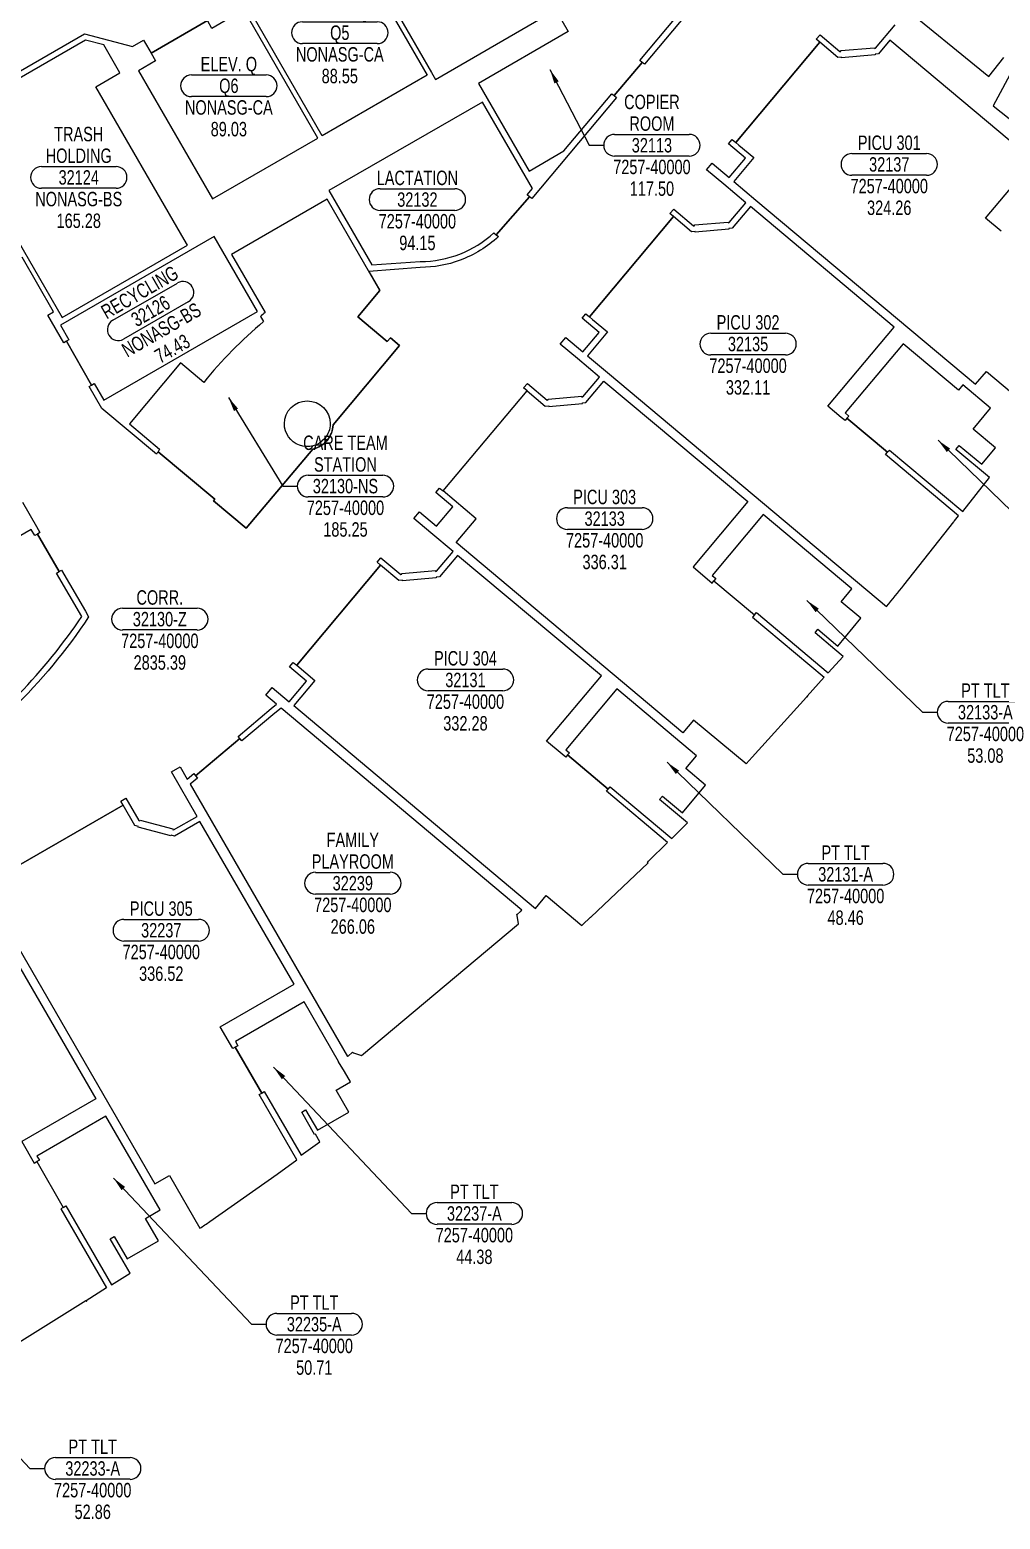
# Model space of a CAD drawing. Extents: x -1957 to 1851, y 4765 to 7321.
# Drawn here: x 337 to 1143, y 5151 to 6388 of the extents above; entities that cross this region are included whole.
import ezdxf
from ezdxf.enums import TextEntityAlignment as Align

# ---------------------------------------------------------------- set-up
doc = ezdxf.new("R2010")
doc.units = 0
doc.header["$LTSCALE"] = 48
doc.header["$MEASUREMENT"] = 0
doc.layers.get('0').update_dxf_attribs({"linetype": 'CONTINUOUS'})
for name, color, linetype in [('AREA', 3, 'CONTINUOUS'), ('AREA2', 1, 'CONTINUOUS'), ('COSTC', 6, 'CONTINUOUS'), ('PLINE2', 5, 'CONTINUOUS'), ('ROOMNA', 4, 'CONTINUOUS'), ('ROOMNO', 4, 'CONTINUOUS'), ('ROOMOV', 4, 'CONTINUOUS')]:
    doc.layers.add(name, color=color, linetype=linetype)
doc.dimstyles.get("Standard").update_dxf_attribs({"dimtxt": 0.18, "dimasz": 12, "dimexe": 0.18, "dimexo": 0.0625, "dimgap": 0.09, "dimtad": 0, "dimtih": 1, "dimtoh": 1, "dimdec": 4, "dimzin": 0, "dimtxsty": 'STANDARD', "dimcen": 0.09, "dimazin": 3, "dimtfac": 1, "dimtdec": 4, "dimtofl": 0, "dimtmove": 0, "dimatfit": 3, "dimtolj": 1, "dimtzin": 0})

# ---------------------------------------------------------------- blocks, each defined once
blk = doc.blocks.new('ROOM')
at = {"layer": 'ROOMOV'}
for p, q in [((-31, 9), (31, 9)), ((31, -9), (-31, -9))]:
    blk.add_line(p, q, dxfattribs=at)
for centre, start, end in [((-31, 0), 90, 270), ((31, 0), 270, 90)]:
    blk.add_arc(centre, 9.04, start, end, dxfattribs=at)
at = {"width": 0.75, "flags": 1}
for tag, p in [('FLFIN', (-60, -36)), ('ICRA', (60, -36)), ('FLTYPE', (-60, -48)), ('USER1', (60, -48)), ('FLCOND', (-60, -60)), ('USER2', (60, -60)), ('WLFIN', (-60, -72)), ('SITE', (-24, -72)), ('UCODE', (24, -72)), ('USER3', (60, -72)), ('WLTYPE', (-60, -84)), ('BLDG', (-24, -84)), ('UDESC', (24, -84)), ('USER4', (60, -84)), ('WLCOND', (-60, -96)), ('FLR', (-24, -96)), ('FCODE', (24, -96)), ('USER5', (60, -96)), ('CLFIN', (-60, -108)), ('COSTCD', (-24, -108)), ('FDESC', (24, -108)), ('USER6', (60, -108)), ('CLTYPE', (-60, -120)), ('DEPTD', (-24, -120)), ('DIVISION', (24, -120)), ('USER7', (60, -120)), ('CLCOND', (-60, -132)), ('RDES', (-24, -132)), ('CONTACT', (24, -132)), ('USER8', (60, -132)), ('CLHT', (-60, -144)), ('CHDATE', (-24, -144)), ('OCCUP', (24, -144)), ('BLOCK', (60, -144)), ('BASE', (-60, -156)), ('CBACK', (-24, -156)), ('PRCONTACT', (24, -156)), ('BLOCK2', (60, -156))]:
    blk.add_attdef(tag, text='', height=6, dxfattribs=at).set_placement(p, align=Align.MIDDLE_CENTER)
at = {"layer": 'AREA', "width": 0.75}
blk.add_attdef('AREA', text='', height=12, dxfattribs=at).set_placement((0, -36), align=Align.MIDDLE_CENTER)
at = {"layer": 'AREA2', "width": 0.75}
blk.add_attdef('AREA2', text='', height=12, dxfattribs=at).set_placement((0, -36), align=Align.MIDDLE_CENTER)
at = {"layer": 'COSTC', "width": 0.75}
blk.add_attdef('COSTC', text='', height=12, dxfattribs=at).set_placement((0, -18), align=Align.MIDDLE_CENTER)
at = {"layer": 'ROOMNA', "width": 0.75}
for tag, p in [('RMNAA', (0, 54)), ('RMNAB', (0, 36)), ('RMNAC', (0, 18))]:
    blk.add_attdef(tag, text='', height=12, dxfattribs=at).set_placement(p, align=Align.MIDDLE_CENTER)
at = {"layer": 'ROOMNO', "width": 0.75}
blk.add_attdef('RMNU', text='', height=12, dxfattribs=at).set_placement((0, 0), align=Align.MIDDLE_CENTER)

msp = doc.modelspace()

# ---------------------------------------------------------------- linework, layer by layer
at = {"layer": 'PLINE2', "color": 6}
for points in [[(697, 6509.8), (670.6, 6494.6), (667, 6500.9), (620.2, 6474), (623.8, 6467.6), (609.5, 6459.4), (671, 6352.8), (671, 6352.8), (674.3, 6347.2), (761.8, 6397.7)], [(529.2, 6421.6), (576, 6448.5), (579.7, 6442.1), (607.2, 6454.9), (667.3, 6350.7), (580.1, 6300.3), (518.6, 6406.9), (532.9, 6415.1)], [(576.6, 6298.3), (515.1, 6404.9), (488.7, 6389.6), (485, 6396), (438.2, 6369.1), (441.9, 6362.6), (427.7, 6354.4), (489.2, 6247.9)], [(465.6, 6214.3), (392.3, 6341.1), (412.2, 6352.6), (398.8, 6375.9), (383.7, 6379.9), (269.4, 6313.9), (292.1, 6274.6), (288.1, 6272.3), (309.1, 6235.9), (313.1, 6238.2), (364.4, 6149.5), (468.3, 6209.5)], [(490.6, 6216.8), (362.9, 6143), (369.9, 6130.9), (367.8, 6129.7), (388.8, 6093.3), (390.9, 6094.5), (398.9, 6080.7), (526.6, 6154.4)], [(1135, 6074.1), (1112.1, 6093.4), (1108.4, 6089), (1062.4, 6127.6), (1014.2, 6070.2), (1017.3, 6067.6), (1015.7, 6065.7), (1049.4, 6037.5), (1051, 6039.3), (1111.9, 5988.3), (1134, 6016.6), (1106.3, 6039.9), (1109, 6043.1), (1127.7, 6027.5), (1139.1, 6041.1), (1120.5, 6056.8)], [(933.5, 5996.5), (888, 5942.3), (903.8, 5928.9), (905.4, 5930.8), (939.1, 5902.5), (937.5, 5900.6), (997, 5850.7), (982.8, 5834.9), (983.3, 5834.5), (983.2, 5834.3), (982.7, 5834.8), (982.2, 5834.2), (937.2, 5784.2), (937.2, 5784.2), (932, 5778.7), (888.5, 5815.1), (879.6, 5804.5), (691.3, 5962.5), (708, 5982.3), (680.5, 6005.4), (750.2, 6088.5), (765.3, 6075.8), (768.3, 6076.1), (768.3, 6075.5), (796.2, 6078), (796.2, 6078.5), (799.1, 6078.8), (814.1, 6096.7)], [(1019.9, 5924.1), (946.3, 5985.8), (903.9, 5935.2), (907, 5932.6), (905.4, 5930.8), (939.1, 5902.5), (940.7, 5904.4), (1000.3, 5854.3), (1012.6, 5868), (1005.7, 5873.8), (1005.7, 5873.8), (989.3, 5887.6), (991.7, 5890.5), (1008.1, 5876.6), (1027.4, 5899.6), (1011, 5913.4)], [(824.8, 5841), (782.5, 5790.5), (785.5, 5787.9), (783.9, 5786.1), (817.7, 5757.8), (819.2, 5759.6), (870.3, 5716.8), (883.5, 5729.6), (876.8, 5735.2), (876.8, 5735.2), (860.3, 5749), (862.7, 5751.9), (879.2, 5738.1), (898.5, 5761.1), (882, 5774.9), (890.9, 5785.5)], [(546, 5825.1), (541, 5820.9), (541, 5820.9), (513.4, 5797.8), (511.9, 5799.7), (475.1, 5768.8), (476.7, 5766.9), (470.5, 5761.8), (601.1, 5535.6), (601.8, 5536.2), (601.9, 5536.1), (605.1, 5538.9), (605.1, 5538.9), (605.4, 5539.2), (606.3, 5538.8), (612.8, 5536.5), (743.2, 5645.8), (742, 5652.7), (741.8, 5653.9), (741.9, 5653.8), (742.1, 5653.9), (742.2, 5653.9), (744.9, 5656.2), (744.9, 5656.3), (746, 5657.2)], [(565.2, 5581.1), (508.1, 5548.1), (510.1, 5544.6), (508, 5543.4), (530, 5505.3), (532.1, 5506.5), (562.6, 5453.7), (578.1, 5464.9), (574.5, 5471.1), (573.9, 5470.8), (563.2, 5489.4), (566.4, 5491.3), (576.2, 5474.4), (602.2, 5489.4), (591.7, 5507.6), (603.7, 5514.5), (598.6, 5523.3), (593.6, 5531.3), (593.8, 5531.5)], [(400.6, 5486), (343.4, 5453), (345.4, 5449.6), (343.3, 5448.4), (365.3, 5410.3), (367.4, 5411.5), (405.3, 5345.9), (420.9, 5355.7), (415.1, 5365.7), (415.1, 5365.7), (404.3, 5384.3), (407.6, 5386.2), (418.3, 5367.6), (444.3, 5382.6), (433.5, 5401.2), (445.6, 5408.2)]]:
    msp.add_lwpolyline(points, close=True, dxfattribs=at)
for points in [[(947.8, 6479.4), (847.6, 6359.8), (845.7, 6361.3), (822.6, 6333.7), (824.5, 6332.2), (754.1, 6248.2), (752.3, 6249.8), (724.6, 6218.2), (726.5, 6216.6, -0.098478), (694.6, 6197), (694.6, 6197, -0.088053), (661.6, 6191), (618.9, 6187.7), (628, 6171.9), (609.7, 6150.1), (634.2, 6129.5), (636.8, 6132.6), (644.4, 6126.1), (589.3, 6060.4, -0.34226), (572.3, 6040.2), (517.2, 5974.5), (490, 5997.3), (491, 5998.5), (443.9, 6038, 0.001732), (442.7, 6035.8), (397.2, 6074), (386.7, 6092.1), (388.8, 6093.3), (367.8, 6129.7), (365.7, 6128.5), (352.4, 6151.5), (357.2, 6154.2), (331, 6199.5)], [(1143.8, 6221.1), (1130.9, 6231.9), (1170.9, 6279.5), (1051.5, 6379.7), (1042, 6368.4), (1039.2, 6368.1), (1039.2, 6367.6), (1011.3, 6365.1), (1011.3, 6365.7), (1008.2, 6365.4), (993.2, 6378.1), (923.5, 6294.9), (926.1, 6292.7), (926.1, 6292.7), (938.5, 6282.3), (921.9, 6262.5), (940.2, 6247), (1122.6, 6094.1), (1131.5, 6104.7), (1173.1, 6069.8, 0.000887)], [(331.3, 5996.1), (342.9, 5975.9), (345.9, 5970.9), (343.8, 5969.6), (361.8, 5938.5), (363.9, 5939.7), (383.6, 5905.5), (386.3, 5900.8, -0.104173), (245.3, 5762.3, -0.011346)], [(266.4, 5782.6, 0.08728), (380.6, 5901), (359.7, 5937.2), (361.8, 5938.5), (343.8, 5969.6), (341.7, 5968.4), (338.7, 5973.5), (169.8, 5876)], [(320.4, 5639.5), (441.4, 5429.9), (453.4, 5436.8), (478.7, 5393, 0.00089), (486.9, 5398.6), (542.7, 5437.9), (559.1, 5449.9), (527.9, 5504.1), (530, 5505.3), (508, 5543.4), (505.9, 5542.2), (495.5, 5560.2), (556.8, 5595.6), (478.7, 5730.9), (457.5, 5718.7), (454.7, 5719.4), (454.6, 5718.9), (427.5, 5726.1), (427.7, 5726.7), (424.7, 5727.5), (424.7, 5727.5), (414.9, 5744.5), (320.9, 5690.2)]]:
    msp.add_lwpolyline(points, format="xyb", dxfattribs=at)
for points in [[(779.2, 6396), (784.5, 6386.9), (710, 6343.8), (752, 6271.1), (780.9, 6287.8), (820.7, 6335.3), (822.6, 6333.7), (845.7, 6361.3), (843.8, 6362.9), (934.4, 6471.1)], [(256.6, 6418.4), (300.6, 6342.2), (302.7, 6343.4), (304.7, 6339.9), (383, 6385.1), (422.6, 6374.5), (431.9, 6379.9), (434.4, 6375.7), (438.2, 6369.1), (485, 6396)], [(1057.6, 6411.7), (1133.6, 6349.6), (1146.1, 6365.4)], [(320.9, 5690.2), (414.9, 5744.5), (413, 5747.7), (417.2, 5750.2), (427.9, 5731.7), (428.9, 5731.4), (429.1, 5731.9), (456.1, 5724.7), (456, 5724.1), (456.8, 5723.9), (476.3, 5735.1), (455, 5772), (462.3, 5776.2), (468.1, 5766.1), (473.5, 5770.7), (475.1, 5768.8), (511.9, 5799.7), (510.3, 5801.5), (537.9, 5824.7), (537.9, 5824.7), (542.2, 5828.3), (533.3, 5835.8), (538.7, 5842.2), (552.9, 5830.3), (567.2, 5847.3), (553, 5859.2), (556.1, 5863), (559, 5860.6), (628.7, 5943.7), (625.9, 5946.1), (629, 5949.8), (645.4, 5936.1), (646.4, 5936.2), (646.3, 5936.7), (674.2, 5939.2), (674.3, 5938.6), (675.2, 5938.7), (688.9, 5955), (670.5, 5970.5), (656.3, 5982.4), (661, 5987.9), (675.2, 5976), (688.7, 5992.1), (674.5, 6004), (677.6, 6007.8), (680.5, 6005.4), (750.2, 6088.5), (747.3, 6090.9), (750.5, 6094.6), (766.9, 6080.9), (767.9, 6081), (767.8, 6081.5), (795.7, 6084), (795.8, 6083.4), (796.6, 6083.5), (810.4, 6099.8), (792, 6115.3), (777.8, 6127.2), (782.5, 6132.7), (796.6, 6120.8), (810.1, 6136.9), (796, 6148.8), (799.1, 6152.6), (802, 6150.1), (871.7, 6233.3), (868.8, 6235.7), (872, 6239.4), (888.3, 6225.7), (889.3, 6225.7), (889.3, 6226.3), (917.2, 6228.7), (917.2, 6228.2), (918.1, 6228.3), (931.9, 6244.6), (913.5, 6260.1), (899.3, 6272), (903.9, 6277.5), (918.1, 6265.6), (931.6, 6281.7), (917.4, 6293.6), (920.6, 6297.3), (923.5, 6294.9), (993.2, 6378.1), (990.3, 6380.5), (993.5, 6384.2), (1009.8, 6370.5), (1010.8, 6370.5), (1010.8, 6371.1), (1038.7, 6373.5), (1038.7, 6373), (1039.6, 6373.1), (1055.8, 6392.4)], [(1155, 6358.3), (1137.1, 6325.2), (1223.9, 6256.6)], [(314.1, 5635.9), (392.2, 5500.5), (330.9, 5465.1), (341.2, 5447.1), (343.3, 5448.4), (365.3, 5410.3), (363.2, 5409), (401.1, 5343.4), (384.2, 5332.8), (384.5, 5332.2), (384.3, 5332.1), (384, 5332.6), (326.3, 5296.7)]]:
    msp.add_lwpolyline(points, dxfattribs=at)
for points in [[(752.3, 6249.8), (750.4, 6251.4), (754.7, 6256.6), (713.3, 6328.4), (585.8, 6254.8), (621.4, 6193.1), (661.6, 6195.9), (661.6, 6195.9, 0.186515), (722.8, 6219.8), (724.6, 6218.2)], [(644.4, 6126.1), (636.8, 6132.6), (634.2, 6129.5), (609.7, 6150.1), (628, 6171.9), (584.2, 6247.7), (504.9, 6201.9), (532.8, 6153.5, 0.00627), (529, 6150.4), (531.5, 6146, 0.049309), (481.8, 6095.5), (462.5, 6111.7), (420.1, 6061.2), (445.1, 6040.2, 0.00173), (443.9, 6038), (491, 5998.5), (490, 5997.3), (517.2, 5974.5), (572.3, 6040.2, 0.166392), (584.2, 6047.4), (582.3, 6049, -0.700208), (548.8, 6061.2, -1), (586.8, 6061.2, -0.176327), (582.3, 6049), (584.2, 6047.4, 0.166392), (589.3, 6060.4)], [(1055, 6141.3), (935.6, 6241.5), (920.6, 6223.6), (917.7, 6223.3), (917.7, 6222.8), (889.8, 6220.3), (889.8, 6220.9), (886.8, 6220.6), (886.8, 6220.6), (871.7, 6233.3), (802, 6150.1), (804.6, 6147.9), (804.6, 6147.9), (817, 6137.5), (800.4, 6117.7), (818.8, 6102.3), (1048.6, 5909.4, 0.002039), (1063.1, 5927), (1063.1, 5927), (1104.4, 5979.8), (1104.9, 5980.3), (1105.1, 5980.5), (1108.4, 5984.8), (1047.9, 6035.6), (1049.4, 6037.5), (1015.7, 6065.7), (1014.2, 6063.9), (1011.1, 6066.4), (1011.1, 6066.5), (1000, 6075.8)], [(812, 5851.8), (692.6, 5951.9), (677.6, 5934), (674.7, 5933.8), (674.7, 5933.2), (646.9, 5930.8), (646.8, 5931.3), (643.8, 5931), (643.8, 5931.1), (628.7, 5943.7), (559, 5860.6), (574, 5847.9), (556.6, 5827.1), (757.3, 5658.7), (766.2, 5669.4), (795.8, 5644.6, 0.000307), (798.3, 5646.9), (800.9, 5649.4), (800.9, 5649.4), (802.9, 5651.4), (803.1, 5651.3), (850.9, 5696.6), (850.3, 5697.3), (850.8, 5697.8), (851, 5698), (866.8, 5713.4), (816.1, 5755.9), (817.7, 5757.8), (783.9, 5786.1), (782.4, 5784.2), (779.3, 5786.8), (779.3, 5786.8), (766.5, 5797.5)]]:
    msp.add_lwpolyline(points, format="xyb", close=True, dxfattribs=at)

# ---------------------------------------------------------------- block references
at = {"layer": 'ROOMNO'}
ref = msp.add_blockref('ROOM', (594.8, 6386), dxfattribs=at)
ref.add_attrib('RMNU', 'Q5', dxfattribs={"height": 12, "width": 0.75}).set_placement((594.8, 6386), align=Align.MIDDLE_CENTER)
ref.add_attrib('RMNAC', 'ELEV. Q', dxfattribs={"layer": 'ROOMNA', "height": 12, "width": 0.75}).set_placement((594.8, 6404), align=Align.MIDDLE_CENTER)
ref.add_attrib('COSTC', 'NONASG-CA', dxfattribs={"layer": 'COSTC', "height": 12, "width": 0.75}).set_placement((594.8, 6368), align=Align.MIDDLE_CENTER)
ref.add_attrib('AREA2', '88.55', dxfattribs={"layer": 'AREA2', "height": 12, "width": 0.75}).set_placement((594.8, 6350), align=Align.MIDDLE_CENTER)
ref = msp.add_blockref('ROOM', (502.7, 6341.9), dxfattribs=at)
ref.add_attrib('RMNU', 'Q6', dxfattribs={"height": 12, "width": 0.75}).set_placement((502.7, 6341.9), align=Align.MIDDLE_CENTER)
ref.add_attrib('RMNAC', 'ELEV. Q', dxfattribs={"layer": 'ROOMNA', "height": 12, "width": 0.75}).set_placement((502.7, 6359.9), align=Align.MIDDLE_CENTER)
ref.add_attrib('COSTC', 'NONASG-CA', dxfattribs={"layer": 'COSTC', "height": 12, "width": 0.75}).set_placement((502.7, 6323.9), align=Align.MIDDLE_CENTER)
ref.add_attrib('AREA2', '89.03', dxfattribs={"layer": 'AREA2', "height": 12, "width": 0.75}).set_placement((502.7, 6305.9), align=Align.MIDDLE_CENTER)
ref = msp.add_blockref('ROOM', (853.9, 6292.5), dxfattribs=at)
ref.add_attrib('RMNU', '32113', dxfattribs={"height": 12, "width": 0.75}).set_placement((853.9, 6292.5), align=Align.MIDDLE_CENTER)
ref.add_attrib('RMNAB', 'COPIER', dxfattribs={"layer": 'ROOMNA', "height": 12, "width": 0.75}).set_placement((853.9, 6328.5), align=Align.MIDDLE_CENTER)
ref.add_attrib('RMNAC', 'ROOM', dxfattribs={"layer": 'ROOMNA', "height": 12, "width": 0.75}).set_placement((853.9, 6310.5), align=Align.MIDDLE_CENTER)
ref.add_attrib('COSTC', '7257-40000', dxfattribs={"layer": 'COSTC', "height": 12, "width": 0.75}).set_placement((853.9, 6274.5), align=Align.MIDDLE_CENTER)
ref.add_attrib('AREA2', '117.50', dxfattribs={"layer": 'AREA2', "height": 12, "width": 0.75}).set_placement((853.9, 6256.5), align=Align.MIDDLE_CENTER)
ref = msp.add_blockref('ROOM', (378.1, 6265.8), dxfattribs=at)
ref.add_attrib('RMNU', '32124', dxfattribs={"height": 12, "width": 0.75}).set_placement((378.1, 6265.8), align=Align.MIDDLE_CENTER)
ref.add_attrib('RMNAB', 'TRASH', dxfattribs={"layer": 'ROOMNA', "height": 12, "width": 0.75}).set_placement((378.1, 6301.8), align=Align.MIDDLE_CENTER)
ref.add_attrib('RMNAC', 'HOLDING', dxfattribs={"layer": 'ROOMNA', "height": 12, "width": 0.75}).set_placement((378.1, 6283.8), align=Align.MIDDLE_CENTER)
ref.add_attrib('COSTC', 'NONASG-BS', dxfattribs={"layer": 'COSTC', "height": 12, "width": 0.75}).set_placement((378.1, 6247.8), align=Align.MIDDLE_CENTER)
ref.add_attrib('AREA2', '165.28', dxfattribs={"layer": 'AREA2', "height": 12, "width": 0.75}).set_placement((378.1, 6229.8), align=Align.MIDDLE_CENTER)
ref = msp.add_blockref('ROOM', (1050.9, 6276.6), dxfattribs=at)
ref.add_attrib('RMNU', '32137', dxfattribs={"height": 12, "width": 0.75}).set_placement((1050.9, 6276.6), align=Align.MIDDLE_CENTER)
ref.add_attrib('RMNAC', 'PICU 301', dxfattribs={"layer": 'ROOMNA', "height": 12, "width": 0.75}).set_placement((1050.9, 6294.6), align=Align.MIDDLE_CENTER)
ref.add_attrib('COSTC', '7257-40000', dxfattribs={"layer": 'COSTC', "height": 12, "width": 0.75}).set_placement((1050.9, 6258.6), align=Align.MIDDLE_CENTER)
ref.add_attrib('AREA2', '324.26', dxfattribs={"layer": 'AREA2', "height": 12, "width": 0.75}).set_placement((1050.9, 6240.6), align=Align.MIDDLE_CENTER)
ref = msp.add_blockref('ROOM', (659.2, 6247.4), dxfattribs=at)
ref.add_attrib('RMNU', '32132', dxfattribs={"height": 12, "width": 0.75}).set_placement((659.2, 6247.4), align=Align.MIDDLE_CENTER)
ref.add_attrib('RMNAC', 'LACTATION', dxfattribs={"layer": 'ROOMNA', "height": 12, "width": 0.75}).set_placement((659.2, 6265.4), align=Align.MIDDLE_CENTER)
ref.add_attrib('COSTC', '7257-40000', dxfattribs={"layer": 'COSTC', "height": 12, "width": 0.75}).set_placement((659.2, 6229.4), align=Align.MIDDLE_CENTER)
ref.add_attrib('AREA2', '94.15', dxfattribs={"layer": 'AREA2', "height": 12, "width": 0.75}).set_placement((659.2, 6211.4), align=Align.MIDDLE_CENTER)
ref = msp.add_blockref('ROOM', (437.7, 6154.8), dxfattribs=dict(at, rotation=30))
ref.add_attrib('RMNU', '32126', dxfattribs={"height": 12, "rotation": 30, "width": 0.75}).set_placement((437.7, 6154.8), align=Align.MIDDLE_CENTER)
ref.add_attrib('RMNAC', 'RECYCLING', dxfattribs={"layer": 'ROOMNA', "height": 12, "rotation": 30, "width": 0.75}).set_placement((428.7, 6170.4), align=Align.MIDDLE_CENTER)
ref.add_attrib('COSTC', 'NONASG-BS', dxfattribs={"layer": 'COSTC', "height": 12, "rotation": 30, "width": 0.75}).set_placement((446.7, 6139.2), align=Align.MIDDLE_CENTER)
ref.add_attrib('AREA2', '74.43', dxfattribs={"layer": 'AREA2', "height": 12, "rotation": 30, "width": 0.75}).set_placement((455.7, 6123.6), align=Align.MIDDLE_CENTER)
ref = msp.add_blockref('ROOM', (933.7, 6127.4), dxfattribs=at)
ref.add_attrib('RMNU', '32135', dxfattribs={"height": 12, "width": 0.75}).set_placement((933.7, 6127.4), align=Align.MIDDLE_CENTER)
ref.add_attrib('RMNAC', 'PICU 302', dxfattribs={"layer": 'ROOMNA', "height": 12, "width": 0.75}).set_placement((933.7, 6145.4), align=Align.MIDDLE_CENTER)
ref.add_attrib('COSTC', '7257-40000', dxfattribs={"layer": 'COSTC', "height": 12, "width": 0.75}).set_placement((933.7, 6109.4), align=Align.MIDDLE_CENTER)
ref.add_attrib('AREA2', '332.11', dxfattribs={"layer": 'AREA2', "height": 12, "width": 0.75}).set_placement((933.7, 6091.4), align=Align.MIDDLE_CENTER)
ref = msp.add_blockref('ROOM', (599.5, 6009.4), dxfattribs=at)
ref.add_attrib('RMNU', '32130-NS', dxfattribs={"height": 12, "width": 0.75}).set_placement((599.5, 6009.4), align=Align.MIDDLE_CENTER)
ref.add_attrib('RMNAB', 'CARE TEAM', dxfattribs={"layer": 'ROOMNA', "height": 12, "width": 0.75}).set_placement((599.5, 6045.4), align=Align.MIDDLE_CENTER)
ref.add_attrib('RMNAC', 'STATION', dxfattribs={"layer": 'ROOMNA', "height": 12, "width": 0.75}).set_placement((599.5, 6027.4), align=Align.MIDDLE_CENTER)
ref.add_attrib('COSTC', '7257-40000', dxfattribs={"layer": 'COSTC', "height": 12, "width": 0.75}).set_placement((599.5, 5991.4), align=Align.MIDDLE_CENTER)
ref.add_attrib('AREA2', '185.25', dxfattribs={"layer": 'AREA2', "height": 12, "width": 0.75}).set_placement((599.5, 5973.4), align=Align.MIDDLE_CENTER)
ref = msp.add_blockref('ROOM', (814.7, 5982.4), dxfattribs=at)
ref.add_attrib('RMNU', '32133', dxfattribs={"height": 12, "width": 0.75}).set_placement((814.7, 5982.4), align=Align.MIDDLE_CENTER)
ref.add_attrib('RMNAC', 'PICU 303', dxfattribs={"layer": 'ROOMNA', "height": 12, "width": 0.75}).set_placement((814.7, 6000.4), align=Align.MIDDLE_CENTER)
ref.add_attrib('COSTC', '7257-40000', dxfattribs={"layer": 'COSTC', "height": 12, "width": 0.75}).set_placement((814.7, 5964.4), align=Align.MIDDLE_CENTER)
ref.add_attrib('AREA2', '336.31', dxfattribs={"layer": 'AREA2', "height": 12, "width": 0.75}).set_placement((814.7, 5946.4), align=Align.MIDDLE_CENTER)
ref = msp.add_blockref('ROOM', (445.4, 5898.9), dxfattribs=at)
ref.add_attrib('RMNU', '32130-Z', dxfattribs={"height": 12, "width": 0.75}).set_placement((445.4, 5898.9), align=Align.MIDDLE_CENTER)
ref.add_attrib('RMNAC', 'CORR.', dxfattribs={"layer": 'ROOMNA', "height": 12, "width": 0.75}).set_placement((445.4, 5916.9), align=Align.MIDDLE_CENTER)
ref.add_attrib('COSTC', '7257-40000', dxfattribs={"layer": 'COSTC', "height": 12, "width": 0.75}).set_placement((445.4, 5880.9), align=Align.MIDDLE_CENTER)
ref.add_attrib('AREA2', '2835.39', dxfattribs={"layer": 'AREA2', "height": 12, "width": 0.75}).set_placement((445.4, 5862.9), align=Align.MIDDLE_CENTER)
ref = msp.add_blockref('ROOM', (699.1, 5848.4), dxfattribs=at)
ref.add_attrib('RMNU', '32131', dxfattribs={"height": 12, "width": 0.75}).set_placement((699.1, 5848.4), align=Align.MIDDLE_CENTER)
ref.add_attrib('RMNAC', 'PICU 304', dxfattribs={"layer": 'ROOMNA', "height": 12, "width": 0.75}).set_placement((699.1, 5866.4), align=Align.MIDDLE_CENTER)
ref.add_attrib('COSTC', '7257-40000', dxfattribs={"layer": 'COSTC', "height": 12, "width": 0.75}).set_placement((699.1, 5830.4), align=Align.MIDDLE_CENTER)
ref.add_attrib('AREA2', '332.28', dxfattribs={"layer": 'AREA2', "height": 12, "width": 0.75}).set_placement((699.1, 5812.4), align=Align.MIDDLE_CENTER)
ref = msp.add_blockref('ROOM', (1130.7, 5821.6), dxfattribs=at)
ref.add_attrib('RMNU', '32133-A', dxfattribs={"height": 12, "width": 0.75}).set_placement((1130.7, 5821.6), align=Align.MIDDLE_CENTER)
ref.add_attrib('RMNAC', 'PT TLT', dxfattribs={"layer": 'ROOMNA', "height": 12, "width": 0.75}).set_placement((1130.7, 5839.6), align=Align.MIDDLE_CENTER)
ref.add_attrib('COSTC', '7257-40000', dxfattribs={"layer": 'COSTC', "height": 12, "width": 0.75}).set_placement((1130.7, 5803.6), align=Align.MIDDLE_CENTER)
ref.add_attrib('AREA2', '53.08', dxfattribs={"layer": 'AREA2', "height": 12, "width": 0.75}).set_placement((1130.7, 5785.6), align=Align.MIDDLE_CENTER)
ref = msp.add_blockref('ROOM', (605.6, 5679.6), dxfattribs=at)
ref.add_attrib('RMNU', '32239', dxfattribs={"height": 12, "width": 0.75}).set_placement((605.6, 5679.6), align=Align.MIDDLE_CENTER)
ref.add_attrib('RMNAB', 'FAMILY', dxfattribs={"layer": 'ROOMNA', "height": 12, "width": 0.75}).set_placement((605.6, 5715.6), align=Align.MIDDLE_CENTER)
ref.add_attrib('RMNAC', 'PLAYROOM', dxfattribs={"layer": 'ROOMNA', "height": 12, "width": 0.75}).set_placement((605.6, 5697.6), align=Align.MIDDLE_CENTER)
ref.add_attrib('COSTC', '7257-40000', dxfattribs={"layer": 'COSTC', "height": 12, "width": 0.75}).set_placement((605.6, 5661.6), align=Align.MIDDLE_CENTER)
ref.add_attrib('AREA2', '266.06', dxfattribs={"layer": 'AREA2', "height": 12, "width": 0.75}).set_placement((605.6, 5643.6), align=Align.MIDDLE_CENTER)
ref = msp.add_blockref('ROOM', (1014.7, 5687), dxfattribs=at)
ref.add_attrib('RMNU', '32131-A', dxfattribs={"height": 12, "width": 0.75}).set_placement((1014.7, 5687), align=Align.MIDDLE_CENTER)
ref.add_attrib('RMNAC', 'PT TLT', dxfattribs={"layer": 'ROOMNA', "height": 12, "width": 0.75}).set_placement((1014.7, 5705), align=Align.MIDDLE_CENTER)
ref.add_attrib('COSTC', '7257-40000', dxfattribs={"layer": 'COSTC', "height": 12, "width": 0.75}).set_placement((1014.7, 5669), align=Align.MIDDLE_CENTER)
ref.add_attrib('AREA2', '48.46', dxfattribs={"layer": 'AREA2', "height": 12, "width": 0.75}).set_placement((1014.7, 5651), align=Align.MIDDLE_CENTER)
ref = msp.add_blockref('ROOM', (446.6, 5640.5), dxfattribs=at)
ref.add_attrib('RMNU', '32237', dxfattribs={"height": 12, "width": 0.75}).set_placement((446.6, 5640.5), align=Align.MIDDLE_CENTER)
ref.add_attrib('RMNAC', 'PICU 305', dxfattribs={"layer": 'ROOMNA', "height": 12, "width": 0.75}).set_placement((446.6, 5658.5), align=Align.MIDDLE_CENTER)
ref.add_attrib('COSTC', '7257-40000', dxfattribs={"layer": 'COSTC', "height": 12, "width": 0.75}).set_placement((446.6, 5622.5), align=Align.MIDDLE_CENTER)
ref.add_attrib('AREA2', '336.52', dxfattribs={"layer": 'AREA2', "height": 12, "width": 0.75}).set_placement((446.6, 5604.5), align=Align.MIDDLE_CENTER)
ref = msp.add_blockref('ROOM', (706.5, 5405.3), dxfattribs=at)
ref.add_attrib('RMNU', '32237-A', dxfattribs={"height": 12, "width": 0.75}).set_placement((706.5, 5405.3), align=Align.MIDDLE_CENTER)
ref.add_attrib('RMNAC', 'PT TLT', dxfattribs={"layer": 'ROOMNA', "height": 12, "width": 0.75}).set_placement((706.5, 5423.3), align=Align.MIDDLE_CENTER)
ref.add_attrib('COSTC', '7257-40000', dxfattribs={"layer": 'COSTC', "height": 12, "width": 0.75}).set_placement((706.5, 5387.3), align=Align.MIDDLE_CENTER)
ref.add_attrib('AREA2', '44.38', dxfattribs={"layer": 'AREA2', "height": 12, "width": 0.75}).set_placement((706.5, 5369.3), align=Align.MIDDLE_CENTER)
ref = msp.add_blockref('ROOM', (573.6, 5313.3), dxfattribs=at)
ref.add_attrib('RMNU', '32235-A', dxfattribs={"height": 12, "width": 0.75}).set_placement((573.6, 5313.3), align=Align.MIDDLE_CENTER)
ref.add_attrib('RMNAC', 'PT TLT', dxfattribs={"layer": 'ROOMNA', "height": 12, "width": 0.75}).set_placement((573.6, 5331.3), align=Align.MIDDLE_CENTER)
ref.add_attrib('COSTC', '7257-40000', dxfattribs={"layer": 'COSTC', "height": 12, "width": 0.75}).set_placement((573.6, 5295.3), align=Align.MIDDLE_CENTER)
ref.add_attrib('AREA2', '50.71', dxfattribs={"layer": 'AREA2', "height": 12, "width": 0.75}).set_placement((573.6, 5277.3), align=Align.MIDDLE_CENTER)
ref = msp.add_blockref('ROOM', (389.7, 5193.5), dxfattribs=at)
ref.add_attrib('RMNU', '32233-A', dxfattribs={"height": 12, "width": 0.75}).set_placement((389.7, 5193.5), align=Align.MIDDLE_CENTER)
ref.add_attrib('RMNAC', 'PT TLT', dxfattribs={"layer": 'ROOMNA', "height": 12, "width": 0.75}).set_placement((389.7, 5211.5), align=Align.MIDDLE_CENTER)
ref.add_attrib('COSTC', '7257-40000', dxfattribs={"layer": 'COSTC', "height": 12, "width": 0.75}).set_placement((389.7, 5175.5), align=Align.MIDDLE_CENTER)
ref.add_attrib('AREA2', '52.86', dxfattribs={"layer": 'AREA2', "height": 12, "width": 0.75}).set_placement((389.7, 5157.5), align=Align.MIDDLE_CENTER)

# ---------------------------------------------------------------- leaders
for points in [[(769.2, 6355.4), (801.9, 6292.5), (813.9, 6292.5)], [(502.4, 6083), (547.4, 6009.4), (559.4, 6009.4)], [(1091.4, 6047.5), (1187.5, 5954.5), (1199.5, 5954.5)], [(982.5, 5914.5), (1078.6, 5821.6), (1090.6, 5821.6)], [(866.5, 5780), (962.6, 5687), (974.6, 5687)], [(539.9, 5526.8), (654.4, 5405.3), (666.4, 5405.3)], [(406.9, 5434.7), (521.5, 5313.3), (533.5, 5313.3)], [(223, 5315), (337.6, 5193.5), (349.6, 5193.5)]]:
    msp.add_leader(points, dimstyle='STANDARD', override={"dimgap": 12, "dimtad": 0}, dxfattribs=at)

doc.saveas('drawing.dxf')
